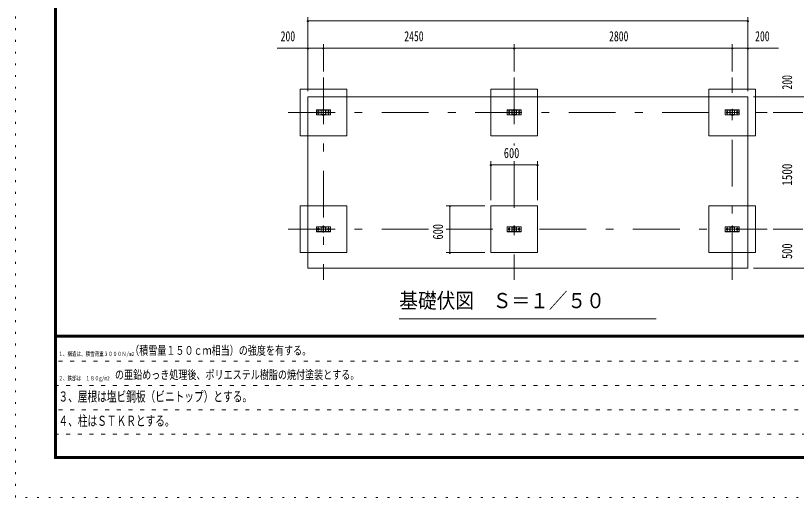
# Model space of a CAD drawing. Units: millimetres, scale not verified. Extents: x -21353 to 21363, y -10500 to 10500.
# Drawn here: x -8337 to 1689, y -10500 to -4312 of the extents above; entities that cross this region are included whole.
import ezdxf
from ezdxf.enums import TextEntityAlignment as Align

# ---------------------------------------------------------------- set-up
doc = ezdxf.new("R2010")
doc.units = ezdxf.units.MM
doc.header["$LTSCALE"] = 50
for name, pattern in [('USER1', [3, 1, -2]), ('USER3', [24, 12, -5, 2, -5]), ('USER4', [3, 0.5, -2.5])]:
    doc.linetypes.add(name, pattern=pattern)
doc.layers.add('0-1_0-F', color=7, linetype='Continuous')
for name, color, linetype, lineweight in [('0-2_1-0BOLD', 7, 'Continuous', 18), ('0-3_1-2CENTER', 3, 'USER3', 18), ('0-5_1-5DIM', 3, 'Continuous', 18), ('0-C_F-F', 5, 'Continuous', 18), ('0-D_F-E_J_ADD', 5, 'USER4', 18)]:
    doc.layers.add(name, color=color, linetype=linetype, lineweight=lineweight)
doc.styles.add('ＭＳ ゴシック', font='')
doc.styles.get('ＭＳ ゴシック').set_extended_font_data('MS Gothic')

msp = doc.modelspace()

# ---------------------------------------------------------------- linework, layer by layer
at = {"layer": '0-2_1-0BOLD'}
for p, q in [((-4383.11, -5512.43), (-4382.11, -5513.43)), ((-1938.11, -5513.43), (-1932.11, -5513.43)), ((867.89, -5513.43), (861.89, -5513.43)), ((-4475.11, -5525.13), (-4295.11, -5525.13)), ((-4295.11, -5585.53), (-4475.11, -5585.53)), ((-4415.11, -5580.73), (-4415.11, -5529.93)), ((-4412.81, -5529.93), (-4412.81, -5580.73)), ((-4359.71, -5525.33), (-4410.51, -5525.33)), ((-4410.51, -5527.63), (-4359.71, -5527.63)), ((-4359.71, -5583.03), (-4410.51, -5583.03)), ((-4410.51, -5585.33), (-4359.71, -5585.33)), ((-4391.21, -5521.33), (-4391.21, -5522.83)), ((-4388.11, -5583.03), (-4388.11, -5527.63)), ((-4387.99, -5521.33), (-4387.99, -5516.82)), ((-4387.99, -5589.43), (-4387.99, -5592.94)), ((-4386.61, -5521.33), (-4385.11, -5522.83)), ((-4383.61, -5522.83), (-4385.11, -5521.33)), ((-4382.22, -5516.82), (-4382.22, -5521.33)), ((-4382.22, -5592.94), (-4382.22, -5589.43)), ((-4382.11, -5527.63), (-4382.11, -5583.03)), ((-4357.41, -5529.93), (-4357.41, -5580.73)), ((-4355.11, -5580.73), (-4355.11, -5529.93)), ((-1845.11, -5525.13), (-2025.11, -5525.13)), ((-1845.11, -5585.53), (-2025.11, -5585.53)), ((-1965.11, -5580.73), (-1965.11, -5529.93)), ((-1962.81, -5529.93), (-1962.81, -5580.73)), ((-1960.51, -5525.33), (-1909.71, -5525.33)), ((-1909.71, -5527.63), (-1960.51, -5527.63)), ((-1960.51, -5583.03), (-1909.71, -5583.03)), ((-1909.71, -5585.33), (-1960.51, -5585.33)), ((-1938.11, -5527.63), (-1938.11, -5583.03)), ((-1938, -5521.33), (-1938, -5516.82)), ((-1938, -5589.43), (-1938, -5592.94)), ((-1935.11, -5522.83), (-1936.61, -5521.33)), ((-1935.11, -5521.33), (-1933.61, -5522.83)), ((-1932.22, -5516.82), (-1932.22, -5521.33)), ((-1932.22, -5592.94), (-1932.22, -5589.43)), ((-1932.11, -5583.03), (-1932.11, -5527.63)), ((-1907.41, -5580.73), (-1907.41, -5529.93)), ((-1905.11, -5529.93), (-1905.11, -5580.73)), ((774.89, -5525.13), (954.89, -5525.13)), ((774.89, -5585.53), (954.89, -5585.53)), ((834.89, -5580.73), (834.89, -5529.93)), ((837.19, -5529.93), (837.19, -5580.73)), ((839.49, -5525.33), (890.29, -5525.33)), ((890.29, -5527.63), (839.49, -5527.63)), ((839.49, -5583.03), (890.29, -5583.03)), ((890.29, -5585.33), (839.49, -5585.33)), ((861.89, -5527.63), (861.89, -5583.03)), ((862, -5516.82), (862, -5521.33)), ((862, -5592.94), (862, -5589.43)), ((863.39, -5521.33), (864.89, -5522.83)), ((866.39, -5522.83), (864.89, -5521.33)), ((867.78, -5521.33), (867.78, -5516.82)), ((867.78, -5589.43), (867.78, -5592.94)), ((867.89, -5583.03), (867.89, -5527.63)), ((892.59, -5580.73), (892.59, -5529.93)), ((894.89, -5529.93), (894.89, -5580.73)), ((-4387.99, -7016.82), (-4387.99, -7021.32)), ((-4382.22, -7021.32), (-4382.22, -7016.82)), ((-1937.11, -7012.42), (-1938.11, -7013.42)), ((-1938, -7016.82), (-1938, -7021.32)), ((-1932.22, -7021.32), (-1932.22, -7016.82)), ((861.89, -7013.42), (867.89, -7013.42)), ((862, -7016.82), (862, -7021.32)), ((867.78, -7021.32), (867.78, -7016.82)), ((-4475.11, -7025.12), (-4295.11, -7025.12)), ((-4475.11, -7085.52), (-4295.11, -7085.52)), ((-4415.11, -7080.72), (-4415.11, -7029.93)), ((-4412.81, -7029.93), (-4412.81, -7080.72)), ((-4410.51, -7025.33), (-4359.71, -7025.33)), ((-4359.71, -7027.62), (-4410.51, -7027.62)), ((-4410.51, -7083.03), (-4359.71, -7083.03)), ((-4359.71, -7085.32), (-4410.51, -7085.32)), ((-4388.11, -7027.62), (-4388.11, -7083.03)), ((-4387.99, -7092.93), (-4387.99, -7089.42)), ((-4386.61, -7021.32), (-4385.11, -7022.82)), ((-4383.61, -7022.82), (-4385.11, -7021.32)), ((-4382.22, -7089.42), (-4382.22, -7092.93)), ((-4382.11, -7083.03), (-4382.11, -7027.62)), ((-4357.41, -7080.72), (-4357.41, -7029.93)), ((-4355.11, -7029.93), (-4355.11, -7080.72)), ((-2025.11, -7025.12), (-1845.11, -7025.12)), ((-2025.11, -7085.52), (-1845.11, -7085.52)), ((-1965.11, -7029.93), (-1965.11, -7080.72)), ((-1962.81, -7080.72), (-1962.81, -7029.93)), ((-1909.71, -7025.32), (-1960.51, -7025.32)), ((-1960.51, -7027.62), (-1909.71, -7027.62)), ((-1909.71, -7083.03), (-1960.51, -7083.03)), ((-1960.51, -7085.32), (-1909.71, -7085.32)), ((-1938.11, -7083.03), (-1938.11, -7027.62)), ((-1938, -7092.93), (-1938, -7089.42)), ((-1936.61, -7021.32), (-1935.11, -7022.82)), ((-1933.61, -7022.82), (-1935.11, -7021.32)), ((-1932.22, -7089.42), (-1932.22, -7092.93)), ((-1932.11, -7027.62), (-1932.11, -7083.03)), ((-1907.41, -7029.93), (-1907.41, -7080.72)), ((-1905.11, -7080.72), (-1905.11, -7029.93)), ((774.89, -7025.12), (954.89, -7025.12)), ((774.89, -7085.52), (954.89, -7085.52)), ((834.89, -7080.72), (834.89, -7029.93)), ((837.19, -7029.93), (837.19, -7080.72)), ((839.49, -7025.32), (890.29, -7025.32)), ((890.29, -7027.62), (839.49, -7027.62)), ((839.49, -7083.03), (890.29, -7083.03)), ((890.29, -7085.32), (839.49, -7085.32)), ((861.89, -7083.03), (861.89, -7027.62)), ((862, -7092.93), (862, -7089.42)), ((863.39, -7021.32), (864.89, -7022.82)), ((864.89, -7021.32), (866.39, -7022.82)), ((867.78, -7089.42), (867.78, -7092.93)), ((867.89, -7027.62), (867.89, -7083.03)), ((892.59, -7080.72), (892.59, -7029.93)), ((894.89, -7029.93), (894.89, -7080.72))]:
    msp.add_line(p, q, dxfattribs=at)
for points in [[(-4685.11, -5255.33), (-4685.11, -5855.33), (-4085.11, -5855.33), (-4085.11, -5255.33)], [(-1635.11, -5855.33), (-1635.11, -5255.33), (-2235.11, -5255.33), (-2235.11, -5855.33)], [(564.89, -5855.33), (564.89, -5255.33), (1164.89, -5255.33), (1164.89, -5855.33)], [(-4585.11, -5355.33), (-4585.11, -7555.32), (1064.89, -7555.32), (1064.89, -5355.33)], [(-4295.11, -5522.83), (-4295.11, -5587.83), (-4475.11, -5587.83), (-4475.11, -5522.83)], [(-4445.2, -5546.83), (-4440.29, -5555.33), (-4445.2, -5563.83), (-4455.02, -5563.83), (-4459.92, -5555.33), (-4455.02, -5546.83)], [(-4315.2, -5546.83), (-4325.02, -5546.83), (-4329.92, -5555.33), (-4325.02, -5563.83), (-4315.2, -5563.83), (-4310.29, -5555.33)], [(-1845.11, -5587.83), (-1845.11, -5522.83), (-2025.11, -5522.83), (-2025.11, -5587.83)], [(-2005.02, -5563.83), (-2009.93, -5555.33), (-2005.02, -5546.83), (-1995.2, -5546.83), (-1990.29, -5555.33), (-1995.2, -5563.83)], [(-1875.02, -5563.83), (-1879.93, -5555.33), (-1875.02, -5546.83), (-1865.2, -5546.83), (-1860.29, -5555.33), (-1865.2, -5563.83)], [(774.89, -5522.83), (954.89, -5522.83), (954.89, -5587.83), (774.89, -5587.83)], [(804.8, -5546.83), (809.71, -5555.33), (804.8, -5563.83), (794.98, -5563.83), (790.07, -5555.33), (794.98, -5546.83)], [(934.8, -5546.83), (939.71, -5555.33), (934.8, -5563.83), (924.98, -5563.83), (920.07, -5555.33), (924.98, -5546.83)], [(-4685.11, -6755.32), (-4085.11, -6755.32), (-4085.11, -7355.32), (-4685.11, -7355.32)], [(-1635.11, -6755.32), (-1635.11, -7355.32), (-2235.11, -7355.32), (-2235.11, -6755.32)], [(564.89, -6755.32), (1164.89, -6755.32), (1164.89, -7355.32), (564.89, -7355.32)], [(-4475.11, -7022.82), (-4295.11, -7022.82), (-4295.11, -7087.82), (-4475.11, -7087.82)], [(-4445.2, -7046.82), (-4440.29, -7055.32), (-4445.2, -7063.83), (-4455.02, -7063.83), (-4459.92, -7055.32), (-4455.02, -7046.82)], [(-4315.2, -7046.82), (-4310.29, -7055.32), (-4315.2, -7063.83), (-4325.02, -7063.83), (-4329.92, -7055.32), (-4325.02, -7046.82)], [(-2025.11, -7087.82), (-1845.11, -7087.82), (-1845.11, -7022.82), (-2025.11, -7022.82)], [(-1995.2, -7063.83), (-1990.29, -7055.32), (-1995.2, -7046.82), (-2005.02, -7046.82), (-2009.93, -7055.32), (-2005.02, -7063.83)], [(-1865.2, -7063.83), (-1860.29, -7055.32), (-1865.2, -7046.82), (-1875.02, -7046.82), (-1879.93, -7055.32), (-1875.02, -7063.83)], [(774.89, -7022.82), (954.89, -7022.82), (954.89, -7087.82), (774.89, -7087.82)], [(804.8, -7046.82), (794.98, -7046.82), (790.07, -7055.32), (794.98, -7063.83), (804.8, -7063.83), (809.7, -7055.32)], [(934.8, -7046.82), (939.7, -7055.32), (934.8, -7063.83), (924.98, -7063.83), (920.07, -7055.32), (924.98, -7046.82)]]:
    msp.add_lwpolyline(points, close=True, dxfattribs=at)
for points in [[(-4383.11, -5512.43), (-4387.11, -5512.43), (-4388.11, -5513.43)], [(-4388.11, -5516.33), (-4388.11, -5513.43), (-4382.11, -5513.43), (-4382.11, -5516.33)], [(-1938.11, -5516.33), (-1938.11, -5513.43), (-1937.11, -5512.43), (-1933.11, -5512.43), (-1932.11, -5513.43), (-1932.11, -5516.33)], [(867.89, -5516.33), (867.89, -5513.43), (866.89, -5512.43), (862.89, -5512.43), (861.89, -5513.43), (861.89, -5516.33)], [(-4391.36, -5587.83), (-4391.36, -5589.43), (-4378.86, -5589.43), (-4378.86, -5587.83)], [(-4391.21, -5521.33), (-4379.01, -5521.33), (-4379.01, -5522.83)], [(-4379.36, -5521.33), (-4379.36, -5516.82), (-4380.21, -5516.33), (-4390.01, -5516.33), (-4390.86, -5516.82), (-4390.86, -5521.33)], [(-4379.36, -5589.43), (-4379.36, -5592.94), (-4380.21, -5593.43), (-4390.01, -5593.43), (-4390.86, -5592.94), (-4390.86, -5589.43)], [(-1941.36, -5587.83), (-1941.36, -5589.43), (-1928.86, -5589.43), (-1928.86, -5587.83)], [(-1941.21, -5522.83), (-1941.21, -5521.33), (-1929.01, -5521.33), (-1929.01, -5522.83)], [(-1929.36, -5521.33), (-1929.36, -5516.82), (-1930.21, -5516.33), (-1940.01, -5516.33), (-1940.86, -5516.82), (-1940.86, -5521.33)], [(-1929.36, -5589.43), (-1929.36, -5592.94), (-1930.21, -5593.43), (-1940.01, -5593.43), (-1940.86, -5592.94), (-1940.86, -5589.43)], [(871.14, -5587.83), (871.14, -5589.43), (858.64, -5589.43), (858.64, -5587.83)], [(870.99, -5522.83), (870.99, -5521.33), (858.79, -5521.33), (858.79, -5522.83)], [(859.14, -5521.33), (859.14, -5516.82), (859.99, -5516.33), (869.79, -5516.33), (870.64, -5516.82), (870.64, -5521.33)], [(859.14, -5589.43), (859.14, -5592.94), (859.99, -5593.43), (869.79, -5593.43), (870.64, -5592.94), (870.64, -5589.43)], [(-4390.86, -7021.32), (-4390.86, -7016.82), (-4390.01, -7016.33), (-4380.21, -7016.33), (-4379.36, -7016.82), (-4379.36, -7021.32)], [(-4382.11, -7013.42), (-4383.11, -7012.43), (-4387.11, -7012.43), (-4388.11, -7013.42)], [(-4382.11, -7016.33), (-4382.11, -7013.42), (-4388.11, -7013.42), (-4388.11, -7016.33)], [(-1940.86, -7021.32), (-1940.86, -7016.82), (-1940.01, -7016.33), (-1930.21, -7016.33), (-1929.36, -7016.82), (-1929.36, -7021.32)], [(-1932.11, -7016.33), (-1932.11, -7013.42), (-1938.11, -7013.42), (-1938.11, -7016.33)], [(-1937.11, -7012.42), (-1933.11, -7012.42), (-1932.11, -7013.42)], [(859.14, -7021.32), (859.14, -7016.82), (859.99, -7016.33), (869.79, -7016.33), (870.64, -7016.82), (870.64, -7021.32)], [(867.89, -7016.33), (867.89, -7013.42), (866.89, -7012.42), (862.89, -7012.42), (861.89, -7013.42), (861.89, -7016.33)], [(-4378.86, -7087.82), (-4378.86, -7089.42), (-4391.36, -7089.42), (-4391.36, -7087.82)], [(-4379.01, -7022.82), (-4379.01, -7021.32), (-4391.21, -7021.32), (-4391.21, -7022.82)], [(-4390.86, -7089.42), (-4390.86, -7092.93), (-4390.01, -7093.43), (-4380.21, -7093.43), (-4379.36, -7092.93), (-4379.36, -7089.42)], [(-1928.86, -7087.82), (-1928.86, -7089.42), (-1941.36, -7089.42), (-1941.36, -7087.82)], [(-1929.01, -7022.82), (-1929.01, -7021.32), (-1941.21, -7021.32), (-1941.21, -7022.82)], [(-1940.86, -7089.42), (-1940.86, -7092.93), (-1940.01, -7093.43), (-1930.21, -7093.43), (-1929.36, -7092.93), (-1929.36, -7089.42)], [(871.14, -7087.82), (871.14, -7089.42), (858.64, -7089.42), (858.64, -7087.82)], [(870.99, -7022.82), (870.99, -7021.32), (858.79, -7021.32), (858.79, -7022.82)], [(859.14, -7089.42), (859.14, -7092.93), (859.99, -7093.43), (869.79, -7093.43), (870.64, -7092.93), (870.64, -7089.42)]]:
    msp.add_lwpolyline(points, dxfattribs=at)
for centre, radius in [((-4450.11, -5555.33), 13.5), ((-4450.11, -5555.33), 8.25), ((-4450.11, -5555.33), 5), ((-4320.11, -5555.33), 13.5), ((-4320.11, -5555.33), 8.25), ((-4320.11, -5555.33), 5), ((-2000.11, -5555.33), 13.5), ((-2000.11, -5555.33), 8.25), ((-2000.11, -5555.33), 5), ((-1870.11, -5555.33), 13.5), ((-1870.11, -5555.33), 8.25), ((-1870.11, -5555.33), 5), ((799.89, -5555.33), 13.5), ((799.89, -5555.33), 8.25), ((799.89, -5555.33), 5), ((929.89, -5555.33), 13.5), ((929.89, -5555.33), 8.25), ((929.89, -5555.33), 5), ((-4450.11, -7055.32), 13.5), ((-4450.11, -7055.32), 8.25), ((-4450.11, -7055.32), 5), ((-4320.11, -7055.32), 13.5), ((-4320.11, -7055.32), 8.25), ((-4320.11, -7055.32), 5), ((-2000.11, -7055.32), 13.5), ((-2000.11, -7055.32), 8.25), ((-2000.11, -7055.32), 5), ((-1870.11, -7055.32), 13.5), ((-1870.11, -7055.32), 8.25), ((-1870.11, -7055.32), 5), ((799.89, -7055.32), 13.5), ((799.89, -7055.32), 8.25), ((799.89, -7055.32), 5), ((929.89, -7055.32), 13.5), ((929.89, -7055.32), 8.25), ((929.89, -7055.32), 5)]:
    msp.add_circle(centre, radius, dxfattribs=at)
for centre, radius, start, end in [((-4410.51, -5529.93), 4.6, 90, 180), ((-4410.51, -5580.73), 4.6, 180, 270), ((-4410.51, -5529.93), 2.3, 90, 180), ((-4410.51, -5580.73), 2.3, 180, 270), ((-4389.43, -5518.66), 2.33, 52.1575, 90), ((-4389.43, -5591.09), 2.33, 270, 307.84248), ((-4385.11, -5525.06), 8.74, 70.70392, 109.29608), ((-4385.11, -5584.69), 8.74, 250.7039, 289.29608), ((-4380.79, -5518.66), 2.33, 90, 127.84248), ((-4380.79, -5591.09), 2.33, 232.1575, 270), ((-4359.71, -5529.93), 4.6, 0, 90), ((-4359.71, -5529.93), 2.3, 0, 90), ((-4359.71, -5580.73), 2.3, 270, 0), ((-4359.71, -5580.73), 4.6, 270, 0), ((-1960.51, -5529.93), 4.6, 90, 180), ((-1960.51, -5580.73), 4.6, 180, 270), ((-1960.51, -5529.93), 2.3, 90, 180), ((-1960.51, -5580.73), 2.3, 180, 270), ((-1939.43, -5518.66), 2.33, 52.1575, 90), ((-1939.43, -5591.09), 2.33, 270, 307.84248), ((-1935.11, -5525.06), 8.74, 70.70392, 109.29608), ((-1935.11, -5584.69), 8.74, 250.7039, 289.29608), ((-1930.79, -5518.66), 2.33, 90, 127.84248), ((-1930.79, -5591.09), 2.33, 232.1575, 270), ((-1909.71, -5529.93), 4.6, 0, 90), ((-1909.71, -5529.93), 2.3, 0, 90), ((-1909.71, -5580.73), 2.3, 270, 0), ((-1909.71, -5580.73), 4.6, 270, 0), ((839.49, -5529.93), 4.6, 90, 180), ((839.49, -5580.73), 4.6, 180, 270), ((839.49, -5529.93), 2.3, 90, 180), ((839.49, -5580.73), 2.3, 180, 270), ((860.57, -5518.66), 2.33, 52.1575, 90), ((860.57, -5591.09), 2.33, 270, 307.84248), ((864.89, -5525.06), 8.74, 70.70392, 109.29608), ((864.89, -5584.69), 8.74, 250.7039, 289.29608), ((869.21, -5518.66), 2.33, 90, 127.84248), ((869.21, -5591.09), 2.33, 232.1575, 270), ((890.29, -5529.93), 4.6, 0, 90), ((890.29, -5529.93), 2.3, 0, 90), ((890.29, -5580.73), 2.3, 270, 0), ((890.29, -5580.73), 4.6, 270, 0), ((-4389.43, -7018.66), 2.33, 52.1575, 90), ((-4385.11, -7025.06), 8.74, 70.70392, 109.29608), ((-4380.79, -7018.66), 2.33, 90, 127.84248), ((-1939.43, -7018.66), 2.33, 52.1575, 90), ((-1935.11, -7025.06), 8.74, 70.70392, 109.29608), ((-1930.79, -7018.66), 2.33, 90, 127.84248), ((860.57, -7018.66), 2.33, 52.1575, 90), ((864.89, -7025.06), 8.74, 70.70392, 109.29608), ((869.21, -7018.66), 2.33, 90, 127.84248), ((-4410.51, -7029.93), 4.6, 90, 180), ((-4410.51, -7080.72), 4.6, 180, 270), ((-4410.51, -7029.93), 2.3, 90, 180), ((-4410.51, -7080.72), 2.3, 180, 270), ((-4389.43, -7091.09), 2.33, 270, 307.84248), ((-4385.11, -7084.69), 8.74, 250.7039, 289.29608), ((-4380.79, -7091.09), 2.33, 232.1575, 270), ((-4359.71, -7029.93), 4.6, 0, 90), ((-4359.71, -7029.93), 2.3, 0, 90), ((-4359.71, -7080.72), 2.3, 270, 0), ((-4359.71, -7080.72), 4.6, 270, 0), ((-1960.51, -7029.93), 4.6, 90, 180), ((-1960.51, -7080.72), 4.6, 180, 270), ((-1960.51, -7029.93), 2.3, 90, 180), ((-1960.51, -7080.72), 2.3, 180, 270), ((-1939.43, -7091.09), 2.33, 270, 307.84248), ((-1935.11, -7084.69), 8.74, 250.7039, 289.29608), ((-1930.79, -7091.09), 2.33, 232.1575, 270), ((-1909.71, -7029.93), 4.6, 0, 90), ((-1909.71, -7029.93), 2.3, 0, 90), ((-1909.71, -7080.72), 2.3, 270, 0), ((-1909.71, -7080.72), 4.6, 270, 0), ((839.49, -7029.93), 4.6, 90, 180), ((839.49, -7080.72), 4.6, 180, 270), ((839.49, -7029.93), 2.3, 90, 180), ((839.49, -7080.72), 2.3, 180, 270), ((860.57, -7091.09), 2.33, 270, 307.84248), ((864.89, -7084.69), 8.74, 250.7039, 289.29608), ((869.21, -7091.09), 2.33, 232.1575, 270), ((890.29, -7029.93), 4.6, 0, 90), ((890.29, -7029.93), 2.3, 0, 90), ((890.29, -7080.72), 2.3, 270, 0), ((890.29, -7080.72), 4.6, 270, 0)]:
    msp.add_arc(centre, radius, start, end, dxfattribs=at)
at = {"layer": '0-3_1-2CENTER'}
for p, q in [((-4385.11, -5105.33), (-4385.11, -7705.32)), ((-1935.11, -5105.33), (-1935.11, -5980.32)), ((864.89, -7705.32), (864.89, -5105.33)), ((-4835.11, -5555.33), (1314.89, -5555.33)), ((-4450.11, -5534.33), (-4450.11, -5576.33)), ((-4320.11, -5576.33), (-4320.11, -5534.33)), ((-2000.11, -5534.33), (-2000.11, -5576.33)), ((-1870.11, -5576.33), (-1870.11, -5534.33)), ((799.89, -5576.33), (799.89, -5534.33)), ((929.89, -5534.33), (929.89, -5576.33)), ((-1935.11, -6180.32), (-1935.11, -7705.32)), ((-4835.11, -7055.32), (-3010.11, -7055.32)), ((-4450.11, -7034.33), (-4450.11, -7076.32)), ((-4320.11, -7076.32), (-4320.11, -7034.33)), ((-2810.11, -7055.32), (1314.89, -7055.32)), ((-2000.11, -7034.32), (-2000.11, -7076.32)), ((-1870.11, -7076.32), (-1870.11, -7034.32)), ((799.89, -7034.32), (799.89, -7076.32)), ((929.89, -7076.32), (929.89, -7034.32))]:
    msp.add_line(p, q, dxfattribs=at)
at = {"layer": '0-5_1-5DIM'}
for p, q in [((-4575.12, -4380.33), (-4595.12, -4380.33)), ((-4585.12, -4330.33), (-4585.12, -5280.33)), ((1064.89, -4380.33), (-4585.12, -4380.33)), ((1074.89, -4380.33), (1054.89, -4380.33)), ((1064.89, -5280.33), (1064.89, -4330.33)), ((-4385.11, -4680.33), (-4385.11, -5030.32)), ((-1935.11, -4680.33), (-1935.11, -5030.32)), ((864.89, -5030.32), (864.89, -4680.33)), ((1457.39, -4730.33), (-4977.62, -4730.33)), ((-4575.12, -4730.33), (-4595.12, -4730.33)), ((-4375.11, -4730.33), (-4395.11, -4730.33)), ((-1925.11, -4730.33), (-1945.11, -4730.33)), ((874.89, -4730.33), (854.89, -4730.33)), ((1074.89, -4730.33), (1054.89, -4730.33)), ((1139.89, -5355.32), (2122.89, -5355.32)), ((1389.89, -5555.33), (1772.89, -5555.33)), ((-2235.11, -6680.32), (-2235.11, -6180.32)), ((-1635.11, -6180.32), (-1635.11, -6680.32)), ((-2225.11, -6230.32), (-2245.11, -6230.32)), ((-2235.11, -6230.32), (-1635.11, -6230.32)), ((-1625.11, -6230.32), (-1645.11, -6230.32)), ((-2810.11, -6755.32), (-2310.11, -6755.32)), ((-2750.11, -6755.32), (-2770.11, -6755.32)), ((-2760.11, -7355.32), (-2760.11, -6755.32)), ((1389.89, -7055.32), (1772.89, -7055.32)), ((-2310.11, -7355.32), (-2810.11, -7355.32)), ((-2750.11, -7355.32), (-2770.11, -7355.32)), ((2122.89, -7555.32), (1139.89, -7555.32)), ((-3410.1, -8205.33), (-110.1, -8205.33))]:
    msp.add_line(p, q, dxfattribs=at)
for centre in [(-4585.12, -4380.33), (1064.89, -4380.33), (-4585.12, -4730.33), (-4385.11, -4730.33), (-1935.11, -4730.33), (864.89, -4730.33), (1064.89, -4730.33), (-2235.11, -6230.32), (-1635.11, -6230.32), (-2760.11, -6755.32), (-2760.11, -7355.32)]:
    msp.add_arc(centre, 10, 180, 0, dxfattribs=at)
at = {"layer": '0-C_F-F'}
for p, q in [((20838.33, -8415), (-7811.67, -8415)), ((-7811.67, -8417.5), (20838.33, -8417.5)), ((20838.33, -8420), (-7811.67, -8420)), ((-7811.67, -8422.5), (20838.33, -8422.5)), ((20838.33, -8425), (-7811.67, -8425)), ((-7811.67, -8427.5), (20838.33, -8427.5)), ((20838.33, -8430), (-7811.67, -8430)), ((-7811.67, -8432.5), (20838.33, -8432.5)), ((20838.33, -8435), (-7811.67, -8435)), ((-7811.67, -8437.5), (20838.33, -8437.5)), ((20838.33, -8440), (-7811.67, -8440))]:
    msp.add_line(p, q, dxfattribs=at)
at = {"layer": '0-C_F-F', "color": 6, "linetype": 'USER1'}
for p, q in [((10413.33, -8752), (-7836.67, -8752)), ((-7836.67, -9064), (10413.34, -9064)), ((10413.34, -9376), (-7836.67, -9376)), ((-7836.67, -9688), (7905.34, -9688))]:
    msp.add_line(p, q, dxfattribs=at)
at = {"layer": '0-C_F-F'}
for points in [[(20863.33, -10000), (-7836.67, -10000), (-7836.67, 10100), (20863.33, 10100)], [(20860.83, -9997.5), (-7834.17, -9997.5), (-7834.17, 10097.5), (20860.83, 10097.5)], [(20858.33, -9995), (20858.33, 10095), (-7831.67, 10095), (-7831.67, -9995)], [(20855.83, -9992.5), (-7829.17, -9992.5), (-7829.17, 10092.5), (20855.83, 10092.5)], [(20853.33, -9990), (20853.33, 10090), (-7826.67, 10090), (-7826.67, -9990)], [(20850.83, -9987.5), (-7824.17, -9987.5), (-7824.17, 10087.5), (20850.83, 10087.5)], [(20848.33, -9985), (20848.33, 10085), (-7821.67, 10085), (-7821.67, -9985)], [(20845.83, -9982.5), (-7819.17, -9982.5), (-7819.17, 10082.5), (20845.83, 10082.5)], [(20843.33, -9980), (-7816.67, -9980), (-7816.67, 10080), (20843.33, 10080)], [(20840.83, -9977.5), (-7814.17, -9977.5), (-7814.17, 10077.5), (20840.83, 10077.5)], [(20838.33, -9975), (20838.33, 10075), (-7811.67, 10075), (-7811.67, -9975)]]:
    msp.add_lwpolyline(points, close=True, dxfattribs=at)
at = {"layer": '0-D_F-E_J_ADD'}
msp.add_lwpolyline([(21363.33, -10500), (-8336.67, -10500), (-8336.67, 10500), (21363.33, 10500)], close=True, dxfattribs=at)

# ---------------------------------------------------------------- texts
at = {"layer": '0-1_0-F', "style": 'ＭＳ ゴシック'}
for s, height, width, p in [('（積雪量１５０ｃｍ相当）の強度を有する。', 110.7, 0.75, (-6866.04, -8702)), ('１、構造は、積雪荷重３０００Ｎ/m2', 55.35, 0.75, (-7786.67, -8702)), ('\u3000の亜鉛めっき処理後、ポリエステル樹脂の焼付塗装とする。', 110.7, 0.75, (-7177.07, -9014)), ('２、鉄部は\u3000１８０g/m2', 55.35, 0.75, (-7786.67, -9014)), ('３、屋根は塩ビ鋼板（ビニトップ）とする。', 130.2, 0.7, (-7786.67, -9308.24)), ('４、柱はＳＴＫＲとする。', 130.2, 0.7, (-7786.67, -9620.23))]:
    msp.add_text(s, height=height, dxfattribs=dict(at, width=width)).set_placement(p, align=Align.BOTTOM_LEFT)
at = {"layer": '0-5_1-5DIM', "color": 7, "style": 'ＭＳ ゴシック'}
for s, height, width, p in [('200', 130.2, 0.7, (-4933.63, -4680.33)), ('2450', 130.2, 0.7, (-3346.12, -4680.33)), ('2800', 130.2, 0.7, (-716.38, -4680.33)), ('200', 130.2, 0.7, (1158.88, -4680.33)), ('600', 130.2, 0.75, (-2067.97, -6180.32)), ('基礎伏図\u3000Ｓ＝１／５０', 195.4, 0.9, (-3410.1, -8128.68))]:
    msp.add_text(s, height=height, dxfattribs=dict(at, width=width)).set_placement(p, align=Align.BOTTOM_LEFT)
for s, width, p in [('200', 0.7, (1672.89, -5261.34)), ('1500', 0.8, (1672.89, -6496.31)), ('600', 0.75, (-2810.11, -7188.18)), ('500', 0.75, (1672.89, -7437.77))]:
    msp.add_text(s, height=130.2, rotation=90, dxfattribs=dict(at, width=width)).set_placement(p, align=Align.BOTTOM_LEFT)

doc.saveas('drawing.dxf')
